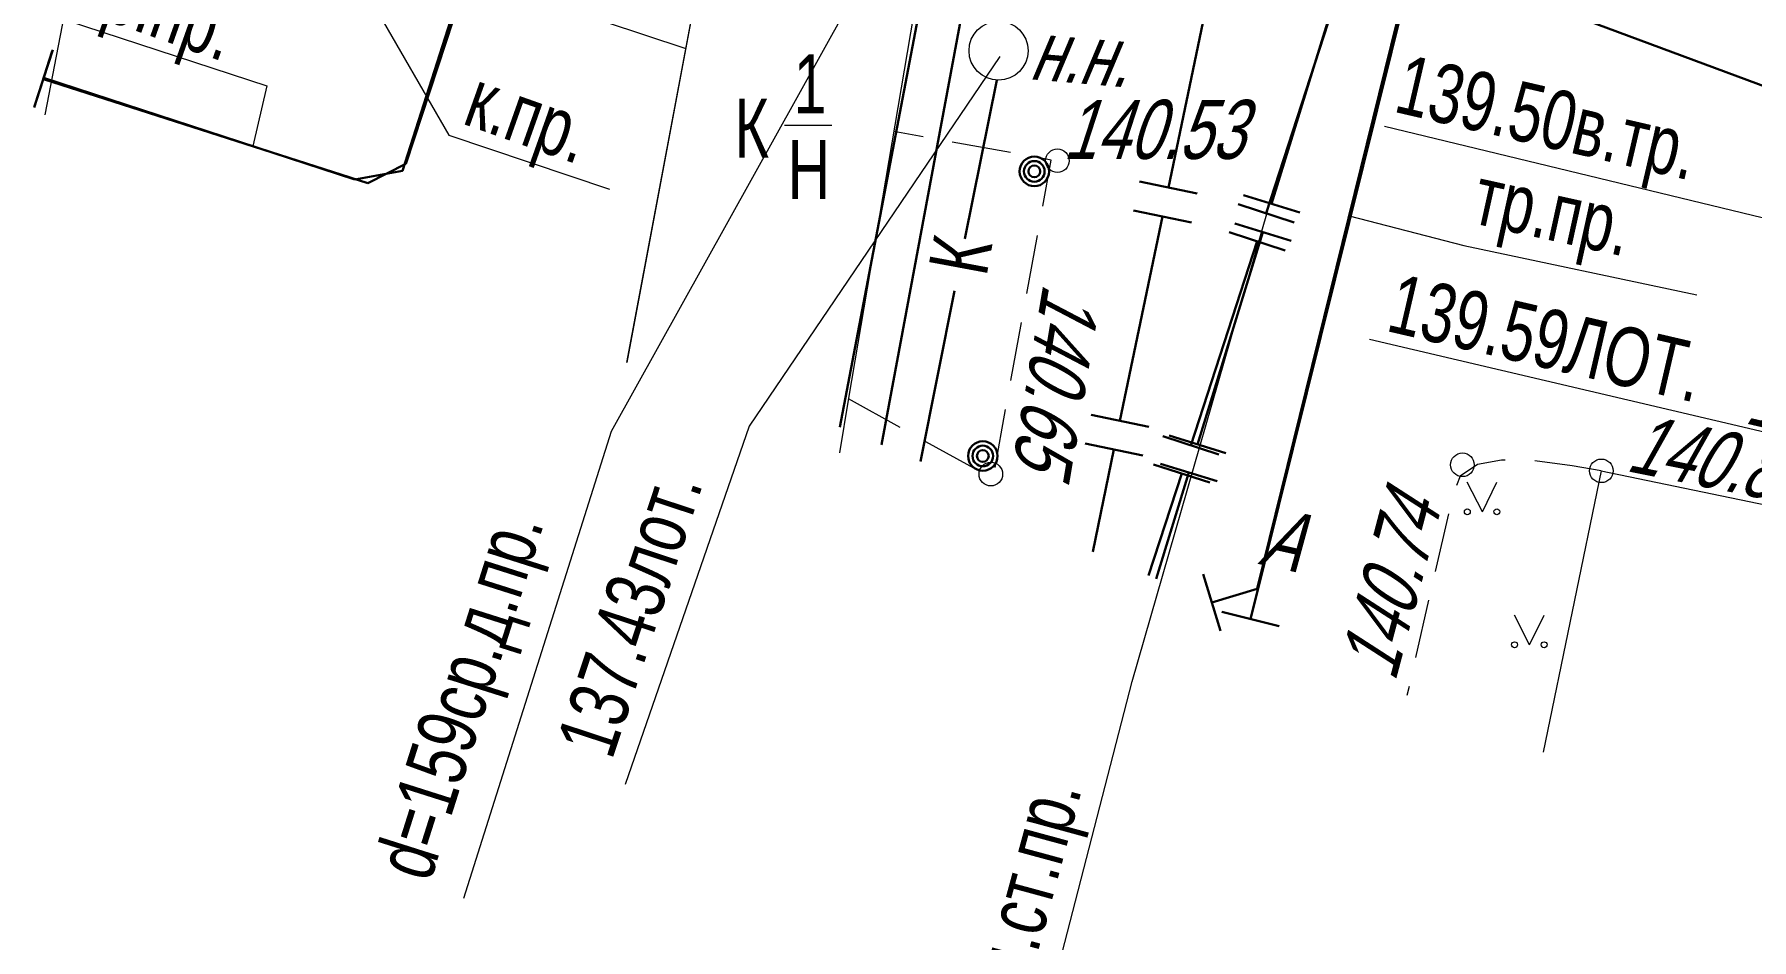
# Model space of a CAD drawing. Extents: x 10098 to 11902, y 8648 to 10202.
# Drawn here: x 11265.12 to 11294.22, y 9075.07 to 9090.4 of the extents above; entities that cross this region are included whole.
import ezdxf

# ---------------------------------------------------------------- set-up
doc = ezdxf.new("R2010")
doc.units = 0
for name, color, linetype in [('1_Водопровод', 7, 'Continuous'), ('20_Строения', 7, 'Continuous'), ('21_Колодцы', 7, 'Continuous'), ('22_Столбы', 7, 'Continuous'), ('23_Ограждения', 7, 'Continuous'), ('24_Растительность', 7, 'Continuous'), ('38_Высотные_отметки', 7, 'Continuous'), ('49_Проекты', 7, 'Continuous'), ('52_Топонимика', 7, 'Continuous'), ('Подписи_зданий', 7, 'Continuous')]:
    doc.layers.add(name, color=color, linetype=linetype)
for name, color, linetype, lineweight in [('2_Водосток', 30, 'Continuous', 30), ('4_Канализация', 16, 'Continuous', 30), ('5_Газопровод', 16, 'Continuous', 30)]:
    doc.layers.add(name, color=color, linetype=linetype, lineweight=lineweight)
doc.styles.add('mggt', font='russian_1251.shx', dxfattribs={"width": 0.75, "oblique": 18, "height": 1})

msp = doc.modelspace()

# ---------------------------------------------------------------- linework, layer by layer
at = {"layer": '1_Водопровод', "color": 8, "linetype": 'Continuous', "lineweight": 30}
msp.add_lwpolyline([(11279.472, 9083.447), (11282.224, 9098.208)], dxfattribs=at)
at = {"layer": '20_Строения', "color": 8, "linetype": 'Continuous', "lineweight": 15, "flags": 128}
for points in [[(11265.302, 9089.037), (11265.753, 9091.38), (11268.591, 9106.715)], [(11278.514, 9102.743), (11275.16, 9084.844)], [(11275.16, 9084.844), (11276.629, 9092.682), (11280.223, 9091.965), (11278.916, 9084.24), (11278.76, 9083.313)], [(11291.672, 9083.009), (11290.684, 9078.241)], [(11291.672, 9083.009), (11307.019, 9079.828)]]:
    msp.add_lwpolyline(points, dxfattribs=at)
at = {"layer": '21_Колодцы', "color": 8, "lineweight": 9}
msp.add_circle((11281.456, 9090.125), 0.5, dxfattribs=at)
at = {"layer": '22_Столбы', "color": 8, "lineweight": 30}
for centre, radius in [((11282.063, 9088.081), 0.25), ((11282.063, 9088.081), 0.175), ((11282.063, 9088.081), 0.1), ((11281.19, 9083.26), 0.25), ((11281.19, 9083.26), 0.175), ((11281.19, 9083.26), 0.1)]:
    msp.add_circle(centre, radius, dxfattribs=at)
at = {"layer": '23_Ограждения', "color": 8, "linetype": 'Continuous', "lineweight": 15}
for p, q in [((11280.181, 9088.667), (11279.68, 9088.758)), ((11281.657, 9088.399), (11280.673, 9088.578)), ((11282.349, 9088.274), (11282.149, 9088.31)), ((11282.206, 9087.49), (11282.349, 9088.274)), ((11281.936, 9086.015), (11282.116, 9086.998)), ((11281.667, 9084.539), (11281.847, 9085.523)), ((11278.907, 9084.234), (11279.782, 9083.75)), ((11281.398, 9083.063), (11281.577, 9084.047)), ((11280.219, 9083.507), (11281.094, 9083.023))]:
    msp.add_line(p, q, dxfattribs=at)
for points in [[(11290.044, 9083.189), (11289.979, 9083.19), (11289.573, 9083.114), (11289.279, 9082.918), (11289.22, 9082.76)], [(11291.672, 9083.009), (11291.175, 9083.093), (11290.543, 9083.18)], [(11289.083, 9082.28), (11288.856, 9081.306)], [(11288.743, 9080.819), (11288.743, 9080.819), (11288.523, 9079.844)], [(11288.413, 9079.356), (11288.378, 9079.201)]]:
    msp.add_lwpolyline(points, dxfattribs=at)
at = {"layer": '24_Растительность', "color": 8, "linetype": 'Continuous', "lineweight": 15}
for p, q in [((11289.656, 9082.315), (11289.401, 9082.815)), ((11289.656, 9082.315), (11289.901, 9082.815)), ((11290.457, 9080.063), (11290.202, 9080.563)), ((11290.457, 9080.063), (11290.702, 9080.563))]:
    msp.add_line(p, q, dxfattribs=at)
at = {"layer": '24_Растительность', "color": 8, "linetype": 'Continuous', "lineweight": 9}
for centre in [(11289.401, 9082.315), (11289.901, 9082.315), (11290.202, 9080.063), (11290.702, 9080.063)]:
    msp.add_circle(centre, 0.05, dxfattribs=at)
at = {"layer": '2_Водосток', "color": 8, "linetype": 'Continuous', "lineweight": 30}
msp.add_lwpolyline([(11278.766, 9083.751), (11281.2, 9096.506)], dxfattribs=at)
at = {"layer": '2_Водосток', "color": 8, "linetype": 'Continuous', "lineweight": 15}
msp.add_lwpolyline([(11287.742, 9085.237), (11295.851, 9083.335), (11297.346, 9082.468)], dxfattribs=at)
at = {"layer": '38_Высотные_отметки', "color": 8, "lineweight": 9}
for centre in [(11282.454, 9088.262, 140.528), (11281.326, 9082.953, 140.652), (11289.318, 9083.111, 140.741), (11291.672, 9083.009, 140.813)]:
    msp.add_circle(centre, 0.2, dxfattribs=at)
at = {"layer": '49_Проекты', "color": 8, "linetype": 'Continuous', "lineweight": 30}
for p, q in [((11274.125, 9096.742), (11271.355, 9088.091)), ((11271.413, 9088.208), (11274.193, 9096.703)), ((11285.728, 9080.498), (11288.519, 9091.731)), ((11288.519, 9091.731), (11299.923, 9087.468)), ((11288.348, 9091.176), (11285.838, 9081.01)), ((11287.181, 9091.087), (11286.085, 9087.532)), ((11284.945, 9090.735), (11284.336, 9087.807)), ((11285.993, 9087.372), (11287.116, 9090.829)), ((11265.116, 9089.165), (11265.421, 9090.118)), ((11265.428, 9090.139), (11265.119, 9089.188)), ((11265.269, 9089.641), (11270.768, 9087.88)), ((11270.55, 9087.946), (11265.273, 9089.664)), ((11271.355, 9088.091), (11270.55, 9087.946)), ((11270.768, 9087.88), (11271.413, 9088.208)), ((11283.846, 9087.909), (11284.825, 9087.705)), ((11283.744, 9087.419), (11284.724, 9087.215)), ((11286.468, 9087.218), (11285.517, 9087.527)), ((11285.607, 9087.679), (11286.562, 9087.384)), ((11284.234, 9087.317), (11283.514, 9083.858)), ((11285.46, 9087.201), (11286.415, 9086.906)), ((11284.715, 9083.439), (11285.838, 9086.897)), ((11285.937, 9087.054), (11284.828, 9083.457)), ((11286.314, 9086.742), (11285.363, 9087.051)), ((11283.025, 9083.96), (11284.004, 9083.756)), ((11282.923, 9083.47), (11283.902, 9083.267)), ((11283.413, 9083.369), (11283.053, 9081.639)), ((11285.191, 9083.285), (11284.24, 9083.594)), ((11284.35, 9083.605), (11285.306, 9083.31)), ((11285.036, 9082.809), (11284.085, 9083.118)), ((11284.203, 9083.127), (11285.159, 9082.832)), ((11283.999, 9081.235), (11284.561, 9082.964)), ((11284.681, 9082.979), (11284.126, 9081.181)), ((11284.926, 9081.257), (11285.216, 9080.3)), ((11285.838, 9081.01), (11285.071, 9080.778)), ((11286.213, 9080.377), (11285.243, 9080.619))]:
    msp.add_line(p, q, dxfattribs=at)
at = {"layer": '49_Проекты', "color": 8, "linetype": 'Continuous', "lineweight": 15}
for points in [[(11271.574, 9094.211), (11273.408, 9091.079), (11276.157, 9090.163)], [(11280.436, 9093.636), (11274.894, 9083.675), (11272.391, 9075.766)], [(11269.624, 9093.061), (11272.14, 9088.695), (11274.864, 9087.78)], [(11265.653, 9090.644), (11269.055, 9089.533), (11268.821, 9088.509)], [(11281.302, 9070.074), (11283.723, 9079.439), (11286.124, 9087.777)], [(11287.398, 9087.329), (11289.344, 9086.828), (11293.288, 9085.99)]]:
    msp.add_lwpolyline(points, dxfattribs=at)
at = {"layer": '4_Канализация', "color": 8, "linetype": 'Continuous', "lineweight": 15}
msp.add_lwpolyline([(11281.477, 9090.026), (11277.23, 9083.768), (11275.128, 9077.693)], dxfattribs=at)
at = {"layer": '4_Канализация', "color": 8, "linetype": 'Continuous', "lineweight": 30}
for points in [[(11281.425, 9089.626), (11280.888, 9086.939)], [(11280.711, 9086.057), (11280.132, 9083.164)]]:
    msp.add_lwpolyline(points, dxfattribs=at)
at = {"layer": '5_Газопровод', "color": 8, "linetype": 'Continuous', "lineweight": 15}
msp.add_lwpolyline([(11294.993, 9091.041), (11294.746, 9087.207), (11287.996, 9088.844)], dxfattribs=at)
at = {"layer": 'Подписи_зданий', "color": 8, "linetype": 'Continuous', "lineweight": 15}
msp.add_line((11277.831, 9088.865), (11278.631, 9088.865), dxfattribs=at)

# ---------------------------------------------------------------- texts
at = {"layer": '2_Водосток', "color": 8, "linetype": 'Continuous', "lineweight": 15, "style": 'mggt', "width": 0.75}
msp.add_text('139.59ЛОТ.', height=1, rotation=346.9195, dxfattribs=at).set_placement((11288, 9085.384))
at = {"layer": '38_Высотные_отметки', "color": 8, "linetype": 'Continuous', "lineweight": 15, "style": 'mggt', "oblique": 18, "width": 0.75}
for s, rotation, p in [('н.н.', 355.1648, (11281.96, 9089.644)), ('140.65    ', 260.345, (11282.22, 9086.199, 140.652)), ('141.00   ', 346.8696, (11294.081, 9083.82, 140.813)), ('140.81    ', 348.6066, (11292.07, 9083.01, 140.813)), ('140.74    ', 75.1887, (11288.179, 9079.418, 140.741))]:
    msp.add_text(s, height=1, rotation=rotation, dxfattribs=at).set_placement(p)
msp.add_text('140.53    ', height=1, dxfattribs=at).set_placement((11282.545, 9088.293, 140.528))
at = {"layer": '49_Проекты', "color": 8, "linetype": 'Continuous', "lineweight": 15, "style": 'mggt', "width": 0.75}
for s, rotation, p in [('тр.пр.', 340.4623, (11265.794, 9090.831)), ('к.пр.', 340.4623, (11272.346, 9088.897)), ('тр.пр.', 347.5614, (11289.446, 9087.213)), ('d=159ср.д.пр.', 72.389, (11271.822, 9076.021)), ('d=159ср.д.ст.пр.', 74.8084, (11280.872, 9070.246))]:
    msp.add_text(s, height=1, rotation=rotation, dxfattribs=at).set_placement(p)
at = {"layer": '4_Канализация', "color": 8, "linetype": 'Continuous', "lineweight": 15, "style": 'mggt', "width": 0.75}
for s, rotation, p in [('К', 79.4411, (11281.249, 9086.281)), ('137.43лот.', 71.7624, (11274.904, 9078.093))]:
    msp.add_text(s, height=1, rotation=rotation, dxfattribs=at).set_placement(p)
at = {"layer": '52_Топонимика', "color": 8, "linetype": 'Continuous', "lineweight": 15, "style": 'mggt', "oblique": 18, "width": 0.75}
msp.add_text('А', height=1, rotation=347.4967, dxfattribs=at).set_placement((11285.842, 9081.435))
at = {"layer": '5_Газопровод', "color": 8, "linetype": 'Continuous', "lineweight": 15, "style": 'mggt', "width": 0.75}
msp.add_text('139.50в.тр.', height=1, rotation=346.9292, dxfattribs=at).set_placement((11288.129, 9089.097))
at = {"layer": 'Подписи_зданий', "color": 8, "linetype": 'Continuous', "lineweight": 15, "style": 'mggt', "width": 0.75}
for s, p in [('1', (11277.984, 9089.065)), ('К', (11276.981, 9088.315)), ('Н', (11277.881, 9087.615))]:
    msp.add_text(s, height=1, dxfattribs=at).set_placement(p)

doc.saveas('drawing.dxf')
